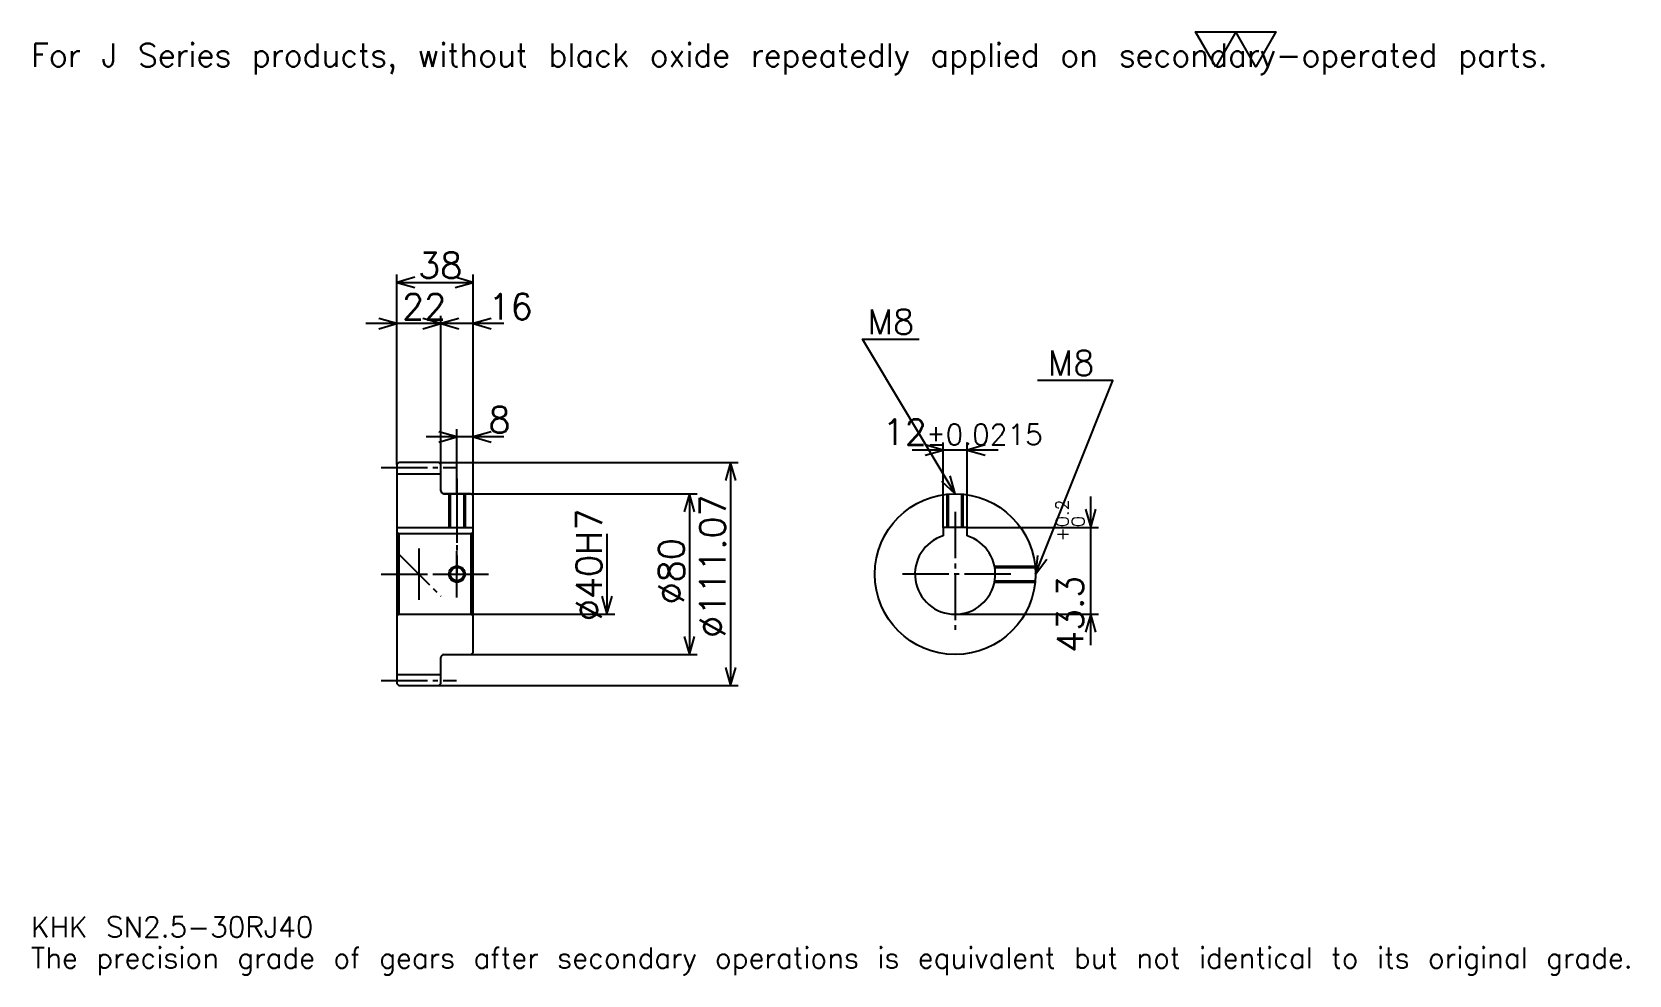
# Model space of a CAD drawing. Extents: x 26 to 822, y 9 to 479.
import ezdxf

# ---------------------------------------------------------------- set-up
doc = ezdxf.new("R2010")
doc.units = 0
doc.linetypes.add('DASHDOT', pattern=[30.782608, 23.086957, -2.565217, 2.565217, -2.565217])
doc.layers.get('0').update_dxf_attribs({"linetype": 'CONTINUOUS'})
doc.layers.add('DASHDOT', color=6, linetype='DASHDOT')
doc.styles.add('KANJI', font='TXT', dxfattribs={"bigfont": 'BIGFONT'})

msp = doc.modelspace()

# ---------------------------------------------------------------- linework, layer by layer
at = {"color": 5}
for p, q in [((207.782593, 264.598206), (207.782593, 358.228638)), ((245.782593, 264.598206), (245.782593, 358.228638)), ((207.782593, 354.380829), (245.782593, 354.380829)), ((229.782593, 264.598206), (229.782593, 337.706909)), ((245.173889, 333.85907), (192.391296, 333.85907)), ((261.173889, 333.85907), (214.391281, 333.85907)), ((237.782593, 264.598206), (237.782593, 281.272125)), ((261.173889, 277.424316), (222.391296, 277.424316)), ((507.260834, 270.843475), (464.478241, 270.843475)), ((479.869537, 232.365219), (479.869537, 274.691284)), ((491.869537, 232.365219), (491.869537, 274.691284)), ((207.782593, 263.598206), (207.782593, 264.598206)), ((228.782593, 264.598206), (245.782593, 264.598206)), ((229.782593, 263.598206), (229.782593, 264.598206)), ((237.782593, 249.065216), (237.782593, 264.598206)), ((237.782593, 249.065216), (237.782593, 264.598206)), ((245.782593, 264.598206), (377.891296, 264.598206)), ((245.782593, 248.065216), (245.782593, 264.598206)), ((374.043457, 264.598206), (374.043457, 153.532211)), ((231.282593, 249.065216), (245.782593, 249.065216)), ((245.782593, 249.065216), (357.369568, 249.065216)), ((353.521729, 249.065216), (353.521729, 169.065216)), ((553.434753, 173.67392), (553.434753, 247.756516)), ((491.869537, 232.365219), (557.282593, 232.365219)), ((312.478241, 229.065216), (312.478241, 189.065216)), ((245.782593, 189.065216), (316.32608, 189.065216)), ((485.869537, 189.065216), (557.282593, 189.065216)), ((231.282593, 169.065216), (245.782593, 169.065216)), ((245.782593, 169.065216), (357.369568, 169.065216)), ((228.782593, 153.532211), (245.782593, 153.532211)), ((245.782593, 153.532211), (377.891296, 153.532211))]:
    msp.add_line(p, q, dxfattribs=at)
at = {"color": 4}
for p, q in [((207.782593, 258.973206), (229.782593, 258.973206)), ((207.782593, 232.365219), (245.782593, 232.365219)), ((208.782593, 229.065216), (208.782593, 189.065216)), ((244.782593, 229.065216), (245.782593, 230.065216)), ((244.782593, 189.065216), (245.782593, 188.065216)), ((207.782593, 159.157211), (229.782593, 159.157211))]:
    msp.add_line(p, q, dxfattribs=at)
at = {"color": 7}
msp.add_line((218.782593, 221.891296), (218.782593, 196.239136), dxfattribs=at)
msp.add_lwpolyline([(615.652161, 461.739136), (605.647827, 479.080017), (645.665222, 479.080017), (635.660828, 461.739136), (625.656494, 479.080017), (615.652161, 461.739136)], dxfattribs=at)
at = {"color": 5}
for points in [[(216.760849, 356.946045), (207.782593, 354.380829), (216.760849, 351.815613)], [(236.804337, 351.815613), (245.782593, 354.380829), (236.804337, 356.946045)], [(198.804337, 331.293884), (207.782593, 333.85907), (198.804337, 336.424316)], [(220.804337, 331.293884), (229.782593, 333.85907), (220.804337, 336.424316)], [(238.760849, 336.424316), (229.782593, 333.85907), (238.760849, 331.293884)], [(254.760849, 336.424316), (245.782593, 333.85907), (254.760849, 331.293884)], [(485.869537, 249.065216), (439.695618, 326.021729), (467.913025, 326.021729)], [(525.869507, 209.065216), (564.347778, 305.5), (526.89563, 305.5)], [(228.804337, 274.85907), (237.782593, 277.424316), (228.804337, 279.989502)], [(254.760849, 279.989502), (245.782593, 277.424316), (254.760849, 274.85907)], [(470.891266, 268.278259), (479.869537, 270.843475), (470.891266, 273.408691)], [(500.847809, 273.408691), (491.869537, 270.843475), (500.847809, 268.278259)], [(376.608673, 255.619965), (374.043457, 264.598206), (371.478241, 255.619965)], [(479.050598, 255.444214), (485.869537, 249.065216), (483.449921, 258.083801)], [(356.086945, 240.08696), (353.521729, 249.065216), (350.956512, 240.08696)], [(550.869507, 241.343475), (553.434753, 232.365219), (556, 241.343475)], [(526.814331, 218.354828), (525.869507, 209.065216), (531.579407, 216.453506)], [(309.913025, 198.043472), (312.478241, 189.065216), (315.043457, 198.043472)], [(556, 180.08696), (553.434753, 189.065216), (550.869507, 180.08696)], [(350.956512, 178.043472), (353.521729, 169.065216), (356.086945, 178.043472)], [(371.478241, 162.510468), (374.043457, 153.532211), (376.608673, 162.510468)]]:
    msp.add_lwpolyline(points, dxfattribs=at)
at = {"color": 4}
for points in [[(229.782593, 250.565216), (229.782593, 263.598206), (228.782593, 264.598206), (208.782593, 264.598206), (207.782593, 263.598206), (207.782593, 188.065216)], [(231.282593, 169.065216), (244.782593, 169.065216), (245.782593, 170.065216), (245.782593, 248.065216), (244.782593, 249.065216), (231.282593, 249.065216)], [(233.782593, 249.065216), (233.782593, 232.365219)], [(234.457596, 249.065216), (234.457596, 232.365219)], [(241.10759, 249.065216), (241.10759, 232.365219)], [(241.782593, 249.065216), (241.782593, 232.365219)], [(481.869537, 232.365219), (481.869537, 248.864716)], [(482.544525, 232.365219), (482.544525, 248.926788)], [(489.19455, 232.365219), (489.19455, 248.926788)], [(489.869537, 232.365219), (489.869537, 248.864716)], [(491.869537, 228.143997), (491.869537, 232.365219), (479.869537, 232.365219), (479.869537, 228.143997)], [(207.782593, 188.065216), (208.782593, 189.065216), (244.782593, 189.065216), (244.782593, 229.065216), (208.782593, 229.065216), (207.782593, 230.065216)], [(505.465454, 213.065216), (525.669067, 213.065216)], [(505.591217, 212.390213), (525.731079, 212.390213)], [(505.465454, 205.065216), (525.669067, 205.065216)], [(505.591217, 205.740219), (525.731079, 205.740219)], [(207.782593, 188.065216), (207.782593, 154.532211), (208.782593, 153.532211), (228.782593, 153.532211), (229.782593, 154.532211), (229.782593, 167.565216)]]:
    msp.add_lwpolyline(points, dxfattribs=at)
for centre, radius in [((485.869537, 209.065216), 40), ((237.782593, 209.065216), 3.325)]:
    msp.add_circle(centre, radius, dxfattribs=at)
at = {"color": 7}
msp.add_circle((237.782593, 209.065216), 4, dxfattribs=at)
at = {"color": 4}
for centre, radius, start, end in [((231.282593, 250.565216), 1.5, 180, 270), ((485.869537, 209.065216), 20, 107.457602748, 72.542397252), ((231.282593, 167.565216), 1.5, 90, 180)]:
    msp.add_arc(centre, radius, start, end, dxfattribs=at)
at = {"layer": 'DASHDOT', "color": 7}
for p, q in [((200.086945, 262.098206), (237.478241, 262.098206)), ((237.782593, 249.065216), (237.782593, 209.065216)), ((485.869537, 240.060867), (485.869537, 181.369568)), ((207.782593, 220.065216), (229.782593, 198.065216)), ((200.086945, 209.065216), (253.478241, 209.065216)), ((513.565186, 209.065216), (458.173889, 209.065216)), ((200.086945, 156.032211), (237.478241, 156.032211))]:
    msp.add_line(p, q, dxfattribs=at)
for points in [[(237.782593, 256.760864), (237.782593, 224.669556)], [(237.782593, 197.369568), (237.782593, 220.760864)], [(226.086945, 209.065216), (249.478241, 209.065216)]]:
    msp.add_lwpolyline(points, dxfattribs=at)

# ---------------------------------------------------------------- texts
at = {"color": 7, "style": 'KANJI'}
for s, height, p in [('For J Series products, without black oxide repeatedly applied on secondary-operated parts.', 11.543478, (25.652174, 461.739136)), ('38', 12.826087, (218.445633, 356.432983)), ('22', 12.826087, (210.445633, 335.911255)), ('16', 12.826087, (253.478241, 335.911255)), ('M8', 12.313044, (442.260864, 328.586945)), ('M8', 12.313044, (532.026062, 308.065216)), ('8', 12.826087, (253.478241, 279.476471)), ('12', 12.826087, (449.774384, 273.408691)), ('%%p0.0215', 10.26087, (471.448914, 273.408691)), ('KHK SN2.5-30RJ40', 10.26087, (25.652174, 28.217392)), ('The precision grade of gears after secondary operations is equivalent but not identical to its original grade.', 10.26087, (25.652174, 12.826087))]:
    msp.add_text(s, height=height, dxfattribs=at).set_placement(p)
for s, height, p in [('%%c111.07', 12.826087, (371.478241, 177.320648)), ('%%c40H7', 12.826087, (309.913025, 185.657608)), ('0.2', 6.413043, (542.404297, 232.512436)), ('+', 6.413043, (542.404297, 225.329834)), ('0', 6.413043, (550.356506, 232.512436)), ('%%c80', 12.826087, (350.956512, 193.994568)), ('43.3', 12.826087, (549.586914, 169.813446))]:
    msp.add_text(s, height=height, rotation=90, dxfattribs=at).set_placement(p)

doc.saveas('drawing.dxf')
